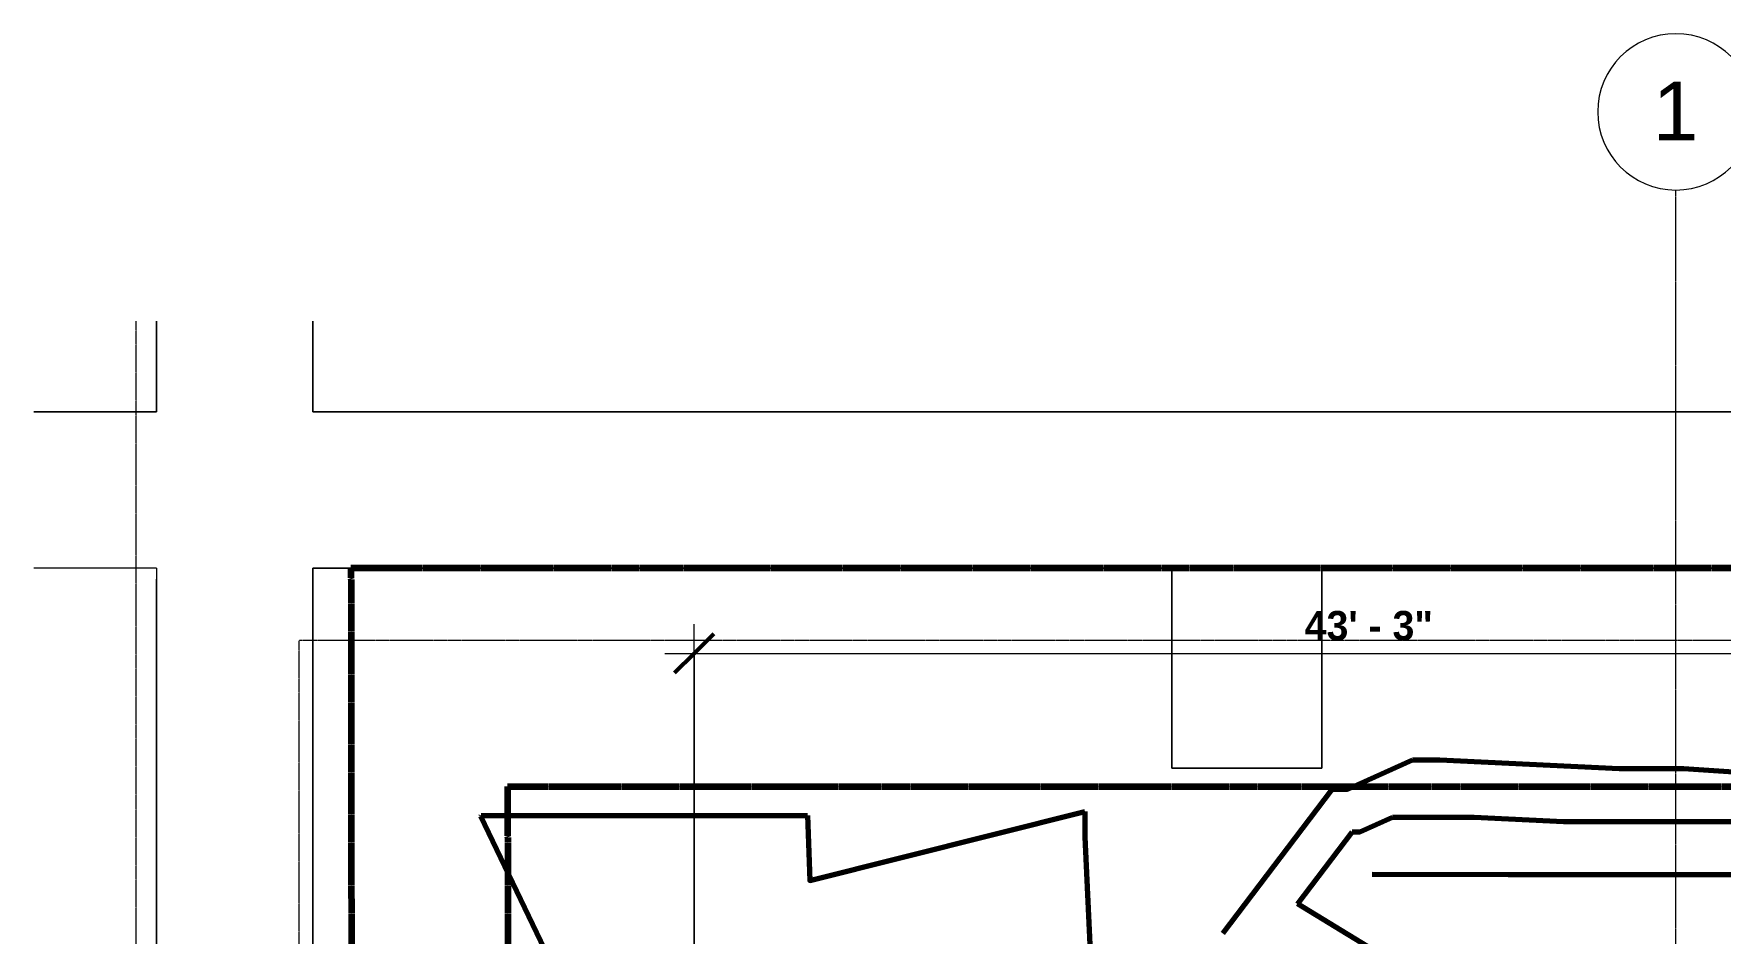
# Model space of a CAD drawing. Header units: inches. Extents: x -4292 to -464, y 9706 to 12474.
# Drawn here: x -4111 to -3464, y 12128 to 12474 of the extents above; entities that cross this region are included whole.
import ezdxf

# ---------------------------------------------------------------- set-up
doc = ezdxf.new("R2010")
doc.units = ezdxf.units.IN
doc.header["$MEASUREMENT"] = 0
for name, pattern in [('Aligning Line 1_8_', [0.25, 0.125, -0.125]), ('Double Dash 3_8_', [1, 0.375, -0.125, 0.125, -0.125, 0.125, -0.125]), ('Grid Line 1_2_', [0.875, 0.5, -0.125, 0.125, -0.125])]:
    doc.linetypes.add(name, pattern=pattern)
for name, color, linetype, lineweight in [('A-ANNO-DIMS', 211, 'Continuous', 9), ('A-ANNO-DIMS-120', 211, 'Continuous', 9), ('C-PROP-LINE-1', 170, 'Double Dash 3_8_', 140), ('C-TOPO', 7, 'Continuous', 9), ('C-TOPO-MAJR-1', 130, 'Continuous', 70), ('G-ANNO-SYMB-1', 147, 'Aligning Line 1_8_', 9), ('S-GRID-1', 1, 'Grid Line 1_2_', 9), ('S-GRID-IDEN', 1, 'Continuous', 9), ('S-GRID-IDEN-1', 147, 'Continuous', 9)]:
    doc.layers.add(name, color=color, linetype=linetype, lineweight=lineweight)
doc.styles.add('Arial', font='arial.ttf', dxfattribs={"height": 22.5})
doc.styles.add('Century Gothic_B', font='GOTHICB.TTF', dxfattribs={"height": 11.25})
doc.dimstyles.new('OD__1__Tol__', dxfattribs={"dimscale": 12, "dimtxt": 11.746893, "dimasz": 1.25, "dimexe": 0.9375, "dimexo": 0.625, "dimgap": 0.15625, "dimtad": 1, "dimdec": 0, "dimzin": 3, "dimdsep": 46, "dimlunit": 4, "dimtxsty": 'Century Gothic_B', "dimblk1": 'OBLIQUE', "dimblk2": 'OBLIQUE', "dimsah": 1, "dimcen": 0.09, "dimdle": 0.9375, "dimazin": 0, "dimtfac": 1, "dimtdec": 4, "dimtix": 1, "dimtmove": 0, "dimatfit": 3, "dimfxl": 1, "dimtvp": 1, "dimtfill": 1, "dimfrac": 2, "dimtolj": 1, "dimtzin": 0, "dimarcsym": 2})

# ---------------------------------------------------------------- blocks, each defined once
blk = doc.blocks.new('DIMBLOCK17-FLOOR PLAN - 2ND FLOOR')
at = {"layer": 'A-ANNO-DIMS-120'}
for p, q in [((-3857.97, 12121.65), (-3857.97, 12247.11)), ((-3338.72, 12117.46), (-3338.72, 12247.11)), ((-3869.22, 12235.86), (-3338.72, 12235.86)), ((-3857.97, 12235.86), (-3857.97, 12121.65)), ((-3338.72, 12235.86), (-3338.72, 12117.46))]:
    blk.add_line(p, q, dxfattribs=at)
at = {"layer": 'A-ANNO-DIMS-120', "lineweight": 50}
for p, q in [((-3857.97, 12235.86), (-3850.47, 12243.36)), ((-3338.72, 12235.86), (-3331.22, 12243.36)), ((-3857.97, 12235.86), (-3865.47, 12228.36)), ((-3338.72, 12235.86), (-3346.22, 12228.36))]:
    blk.add_line(p, q, dxfattribs=at)
at = {"layer": 'A-ANNO-DIMS-120', "color": 0, "insert": (-3623.71, 12252.15), "char_height": 11.25, "width": 60.8601, "attachment_point": 1, "line_spacing_factor": 0.984502, "style": 'Century Gothic_B', "bg_fill": 3, "box_fill_scale": 1.25, "bg_fill_color": 256, "bg_fill_true_color": 13158600, "bg_fill_transparency": 0}
blk.add_mtext('43\' - 3"', dxfattribs=at)
blk = doc.blocks.new('_Oblique')
at = {"color": 0, "linetype": 'ByBlock', "lineweight": -2}
blk.add_line((-0.5, -0.5), (0.5, 0.5), dxfattribs=at)

msp = doc.modelspace()

# ---------------------------------------------------------------- linework, layer by layer
at = {"layer": 'C-PROP-LINE-1'}
for p, q in [((-3989.6105, 12268.6895), (-629.5631, 12268.6895)), ((-3989.6105, 12268.6895), (-3987.0062, 9767.3363)), ((-3929.523, 12184.6895), (-3927.0955, 9853.1675))]:
    msp.add_line(p, q, dxfattribs=at)
at = {"layer": 'C-TOPO'}
for p, q in [((-4064.2343, 12328.5894), (-4064.2343, 12363.3839)), ((-4064.2343, 12363.3839), (-4064.2343, 12328.5894)), ((-4004.2343, 12363.3839), (-4004.2343, 12328.5894)), ((-4004.2343, 12328.5894), (-4004.2343, 12363.3839)), ((-4111.3223, 12328.5894), (-4064.2343, 12328.5894)), ((-4064.2343, 12328.5894), (-4111.3223, 12328.5894)), ((-4004.2343, 12328.5894), (-3985.6644, 12328.5894)), ((-3985.6644, 12328.5894), (-4004.2343, 12328.5894)), ((-3985.6644, 12328.5894), (-3967.3553, 12328.5894)), ((-3967.3553, 12328.5894), (-3985.6644, 12328.5894)), ((-3967.3553, 12328.5894), (-3730.0078, 12328.5894)), ((-3730.0078, 12328.5894), (-3967.3553, 12328.5894)), ((-3730.0078, 12328.5894), (-3704.5521, 12328.5894)), ((-3704.5521, 12328.5894), (-3730.0078, 12328.5894)), ((-3704.5521, 12328.5894), (-3437.8165, 12328.5894)), ((-3437.8165, 12328.5894), (-3704.5521, 12328.5894)), ((-4064.2343, 12268.5894), (-4111.3223, 12268.5894)), ((-4064.2343, 12268.5894), (-4111.3223, 12268.5894)), ((-4064.2343, 12268.5894), (-4064.2343, 12264.3523)), ((-4064.2343, 12268.5894), (-4064.2343, 12264.3523)), ((-3997.8208, 12268.5894), (-4004.2343, 12268.5894)), ((-4004.2343, 12268.5894), (-4004.2343, 12267.6299)), ((-4004.2343, 12267.6299), (-4004.2343, 12268.5894)), ((-4004.2343, 12268.5894), (-3997.8208, 12268.5894)), ((-4004.2343, 12267.6299), (-4004.2343, 12265.7468)), ((-4004.2343, 12265.7468), (-4004.2343, 12267.6299)), ((-3997.3586, 12268.5894), (-3997.8208, 12268.5894)), ((-3997.8208, 12268.5894), (-3997.3586, 12268.5894)), ((-3997.1803, 12268.5894), (-3997.3586, 12268.5894)), ((-3997.3586, 12268.5894), (-3997.1803, 12268.5894)), ((-3677.1632, 12268.5894), (-3997.1803, 12268.5894)), ((-3997.1803, 12268.5894), (-3677.1632, 12268.5894)), ((-3674.7239, 12268.5894), (-3677.1632, 12268.5894)), ((-3677.1632, 12268.5894), (-3674.7239, 12268.5894)), ((-3674.7239, 12265.8193), (-3674.7239, 12268.5894)), ((-3674.7239, 12268.5894), (-3674.7239, 12265.8193)), ((-3506.6254, 12268.5894), (-3617.1237, 12268.5894)), ((-3617.1237, 12268.5894), (-3506.6254, 12268.5894)), ((-3448.2242, 12268.5894), (-3506.6254, 12268.5894)), ((-3506.6254, 12268.5894), (-3448.2242, 12268.5894)), ((-4064.2343, 12245.7576), (-4064.2343, 12264.3523)), ((-4064.2343, 12264.3523), (-4064.2343, 12245.7576)), ((-4004.2343, 12265.7468), (-4004.2343, 12258.6848)), ((-4004.2343, 12258.6848), (-4004.2343, 12265.7468)), ((-4004.2343, 12258.6848), (-4004.2343, 12112.5894)), ((-4004.2343, 12112.5894), (-4004.2343, 12258.6848)), ((-4064.2343, 12176.0134), (-4064.2343, 12245.7576)), ((-4064.2343, 12245.7576), (-4064.2343, 12176.0134)), ((-4064.2343, 12021.2263), (-4064.2343, 12176.0134)), ((-4064.2343, 12176.0134), (-4064.2343, 12021.2263))]:
    msp.add_line(p, q, dxfattribs=at)
at = {"layer": 'C-TOPO-MAJR-1'}
for p, q in [((-3939.7876, 12173.3819), (-3939.6729, 12173.6126)), ((-3910.667, 12112.5894), (-3939.787, 12173.3807))]:
    msp.add_line(p, q, dxfattribs=at)
at = {"layer": 'G-ANNO-SYMB-1'}
for p, q in [((-4071.9645, 9706.2403), (-4071.9645, 12363.3839)), ((-4009.5295, 9846.2766), (-4009.5295, 12240.7486))]:
    msp.add_line(p, q, dxfattribs=at)
at = {"layer": 'S-GRID-IDEN-1'}
for start, end in [(0, 180), (180, 0)]:
    msp.add_arc((-3481.3237, 12443.7371), 30, start, end, dxfattribs=at)

# ---------------------------------------------------------------- texts
at = {"layer": 'S-GRID-IDEN', "insert": (-3490.235, 12455.347), "char_height": 22.5, "width": 21.21, "attachment_point": 1, "style": 'Arial'}
msp.add_mtext('1', dxfattribs=at)

# ---------------------------------------------------------------- dimensions: what is measured, and where the dimension line sits
at = {"layer": 'A-ANNO-DIMS'}
dim = msp.add_linear_dim(base=(-3338.7237, 12235.857), p1=(-3857.9737, 12114.1519), p2=(-3338.7237, 12109.9644), dimstyle='OD__1__Tol__', override={"dimpost": '<>', "dimfxl": 519.266885}, dxfattribs=at)
dim.commit()
dim.dimension.update_dxf_attribs({"geometry": 'DIMBLOCK17-FLOOR PLAN - 2ND FLOOR', "text_midpoint": (-3598.3487, 12243.6399)})

# ---------------------------------------------------------------- next in the draw order: linework, layer by layer
at = {"layer": 'C-PROP-LINE-1'}
msp.add_line((-3929.523, 12184.6895), (-712.51, 12184.6895), dxfattribs=at)
at = {"layer": 'C-TOPO'}
for p, q in [((-3617.1237, 12268.5894), (-3617.1237, 12243.5845)), ((-3617.1237, 12243.5845), (-3617.1237, 12268.5894)), ((-3674.7239, 12204.7046), (-3674.7239, 12265.8193)), ((-3674.7239, 12265.8193), (-3674.7239, 12204.7046)), ((-3617.1237, 12243.5845), (-3617.1237, 12200.4199)), ((-3617.1237, 12200.4199), (-3617.1237, 12243.5845)), ((-3674.7239, 12191.7891), (-3674.7239, 12204.7046)), ((-3674.7239, 12204.7046), (-3674.7239, 12191.7891)), ((-3617.1237, 12200.4199), (-3617.1237, 12193.4092)), ((-3617.1237, 12193.4092), (-3617.1237, 12200.4199)), ((-3617.1237, 12191.7891), (-3674.7239, 12191.7891)), ((-3674.7239, 12191.7891), (-3617.1237, 12191.7891)), ((-3617.1237, 12193.4092), (-3617.1237, 12191.7891)), ((-3617.1237, 12191.7891), (-3617.1237, 12193.4092))]:
    msp.add_line(p, q, dxfattribs=at)
at = {"layer": 'C-TOPO-MAJR-1'}
for p, q in [((-3582.3128, 12194.9837), (-3571.8859, 12194.9827)), ((-3655.1809, 12128.4025), (-3613.2619, 12183.6389)), ((-3939.6728, 12173.6127), (-3814.4901, 12173.6127)), ((-3590.0637, 12173.0103), (-3558.7826, 12173.0074)), ((-3626.4977, 12139.7197), (-3605.5382, 12167.3379))]:
    msp.add_line(p, q, dxfattribs=at)
at = {"layer": 'C-TOPO-MAJR-1', "flags": 128}
for points in [[(-3613.2619, 12183.6389), (-3607.2907, 12183.7634), (-3582.3129, 12194.9837)], [(-3571.8857, 12194.9827), (-3503.092, 12191.6105), (-3478.434, 12191.6105), (-3415.1458, 12187.4851), (-3342.7295, 12188.2872)], [(-3814.4901, 12173.6127), (-3813.5358, 12148.6226), (-3708.0947, 12175.1525)], [(-3708.0947, 12175.1525), (-3708.0947, 12165.3525), (-3705.8755, 12118.5894)], [(-3605.5381, 12167.3379), (-3602.5526, 12167.4002), (-3590.0637, 12173.0103)], [(-3558.7824, 12173.0074), (-3524.3855, 12171.3213), (-3450.4114, 12171.3213)], [(-3597.8145, 12151.0369), (-3545.6791, 12151.032), (-3422.3889, 12151.032)], [(-3593.5324, 12119.6568), (-3599.8436, 12123.4979), (-3626.4977, 12139.7197)]]:
    msp.add_lwpolyline(points, dxfattribs=at)
at = {"layer": 'G-ANNO-SYMB-1'}
msp.add_line((-1813.5229, 12240.7486), (-4009.5295, 12240.7486), dxfattribs=at)
at = {"layer": 'S-GRID-1'}
msp.add_line((-3481.3237, 9836.1797), (-3481.3237, 12413.7371), dxfattribs=at)

doc.saveas('drawing.dxf')
